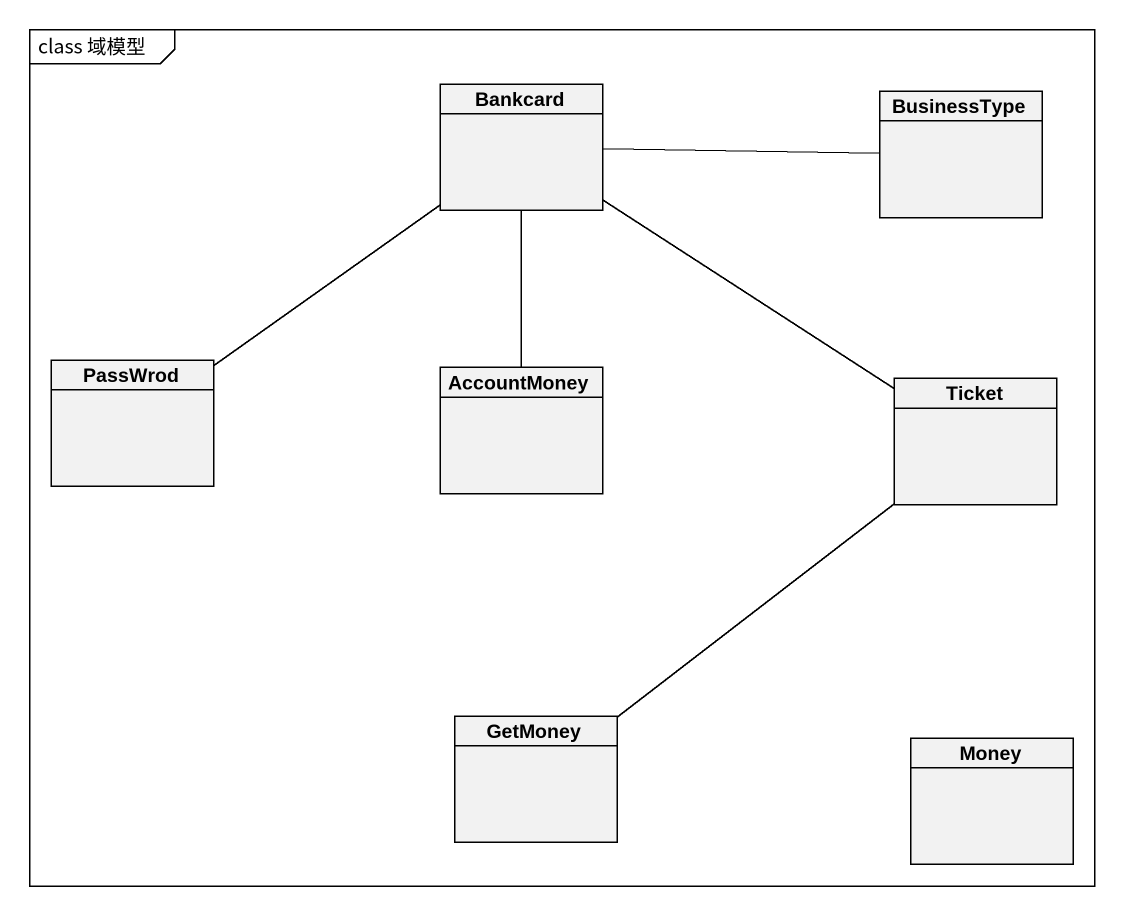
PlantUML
@startuml
mainframe class 域模型
hide circle
hide empty members
class Bankcard
class BusinessType
class PassWrod
class AccountMoney
class Ticket
class GetMoney
class Money
Bankcard -right- BusinessType
Bankcard -- PassWrod
Bankcard -- AccountMoney
Bankcard -- Ticket
Ticket -- GetMoney
@enduml
